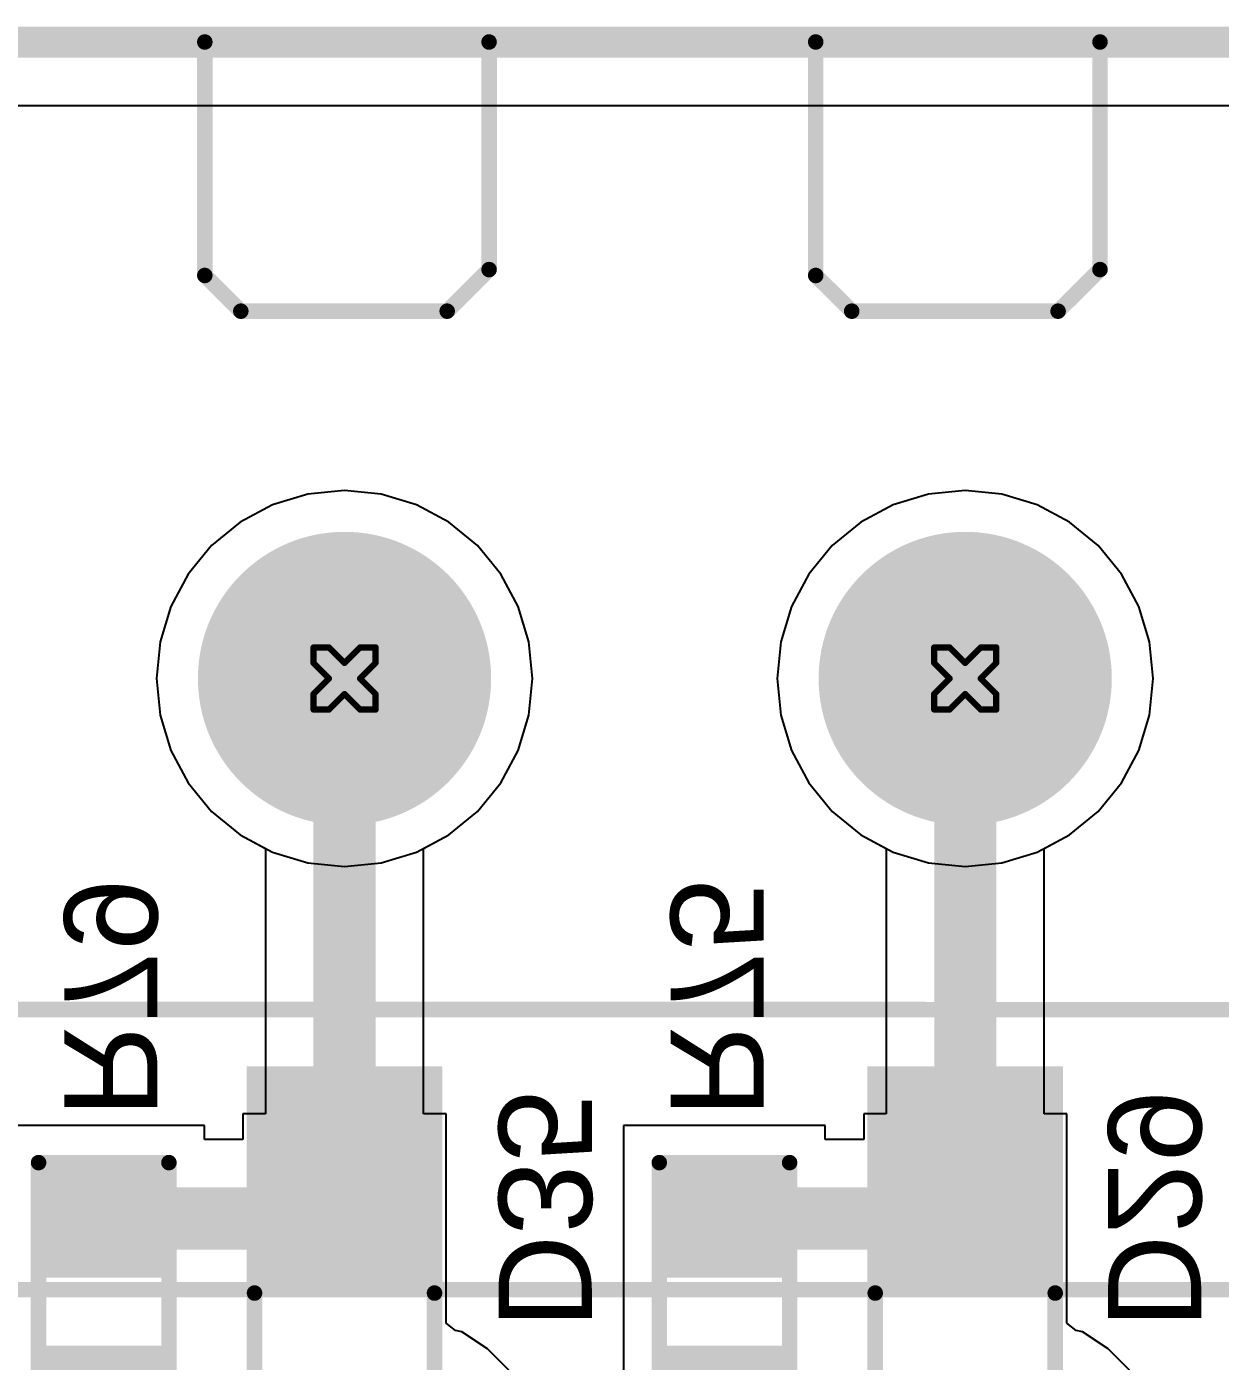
# Model space of a CAD drawing. Header units: inches. Extents: x 0 to 198, y 0 to 199.
# Drawn here: x 1.6129 to 1.9975, y 4.2995 to 4.7294 of the extents above; entities that cross this region are included whole.
import ezdxf

# ---------------------------------------------------------------- set-up
doc = ezdxf.new("R2010")
doc.units = ezdxf.units.IN
doc.header["$MEASUREMENT"] = 0
for name, color, linetype in [('Board Outline', 216, 'Continuous'), ('Bottom Layer', 5, 'Continuous'), ('Bottom Overlay', 54, 'Continuous'), ('Bottom Paste', 16, 'Continuous'), ('Bottom Solder', 6, 'Continuous'), ('Drill Drawing', 1, 'Continuous'), ('Layer 1', 16, 'Continuous'), ('Layer 2', 76, 'Continuous'), ('Multi-Layer', 9, 'Continuous'), ('Pad Holes', 156, 'Continuous'), ('Top Layer', 1, 'Continuous'), ('Top Overlay', 2, 'Continuous'), ('Top Solder', 216, 'Continuous')]:
    doc.layers.add(name, color=color, linetype=linetype)
doc.styles.add('Arial', font='', dxfattribs={"height": 0.2})
doc.styles.get('Arial').set_extended_font_data('Arial')

# ---------------------------------------------------------------- blocks, each defined once
blk = doc.blocks.new('DB128V_5_08_9P_GN_S_22')
at = {"layer": 'Bottom Layer'}
h = blk.add_hatch(color=5, dxfattribs=at)
edge = h.paths.add_edge_path()
edge.add_arc((0.4, 0), 0.04528, 0, 360)
h = blk.add_hatch(color=5, dxfattribs=at)
edge = h.paths.add_edge_path()
edge.add_arc((0.6, 0), 0.04528, 0, 360)
at = {"layer": 'Bottom Solder'}
h = blk.add_hatch(color=6, dxfattribs=at)
edge = h.paths.add_edge_path()
edge.add_arc((0.4, 0), 0.04724, 0, 360)
h = blk.add_hatch(color=6, dxfattribs=at)
edge = h.paths.add_edge_path()
edge.add_arc((0.6, 0), 0.04724, 0, 360)
at = {"layer": 'Layer 1'}
h = blk.add_hatch(color=16, dxfattribs=at)
edge = h.paths.add_edge_path()
edge.add_arc((0.4, 0), 0.04528, 0, 360)
h = blk.add_hatch(color=16, dxfattribs=at)
edge = h.paths.add_edge_path()
edge.add_arc((0.6, 0), 0.04528, 0, 360)
at = {"layer": 'Layer 2'}
h = blk.add_hatch(color=76, dxfattribs=at)
edge = h.paths.add_edge_path()
edge.add_arc((0.4, 0), 0.04528, 0, 360)
h = blk.add_hatch(color=76, dxfattribs=at)
edge = h.paths.add_edge_path()
edge.add_arc((0.6, 0), 0.04528, 0, 360)
at = {"layer": 'Multi-Layer'}
h = blk.add_hatch(color=9, dxfattribs=at)
edge = h.paths.add_edge_path()
edge.add_arc((0.4, 0), 0.04528, 0, 360)
h = blk.add_hatch(color=9, dxfattribs=at)
edge = h.paths.add_edge_path()
edge.add_arc((0.6, 0), 0.04528, 0, 360)
at = {"layer": 'Pad Holes'}
h = blk.add_hatch(color=7, dxfattribs=at)
edge = h.paths.add_edge_path()
edge.add_arc((0.4, 0), 0.02953, 0, 360)
h = blk.add_hatch(color=7, dxfattribs=at)
edge = h.paths.add_edge_path()
edge.add_arc((0.6, 0), 0.02953, 0, 360)
at = {"layer": 'Top Layer'}
h = blk.add_hatch(color=1, dxfattribs=at)
edge = h.paths.add_edge_path()
edge.add_arc((0.4, 0), 0.04528, 0, 360)
h = blk.add_hatch(color=1, dxfattribs=at)
edge = h.paths.add_edge_path()
edge.add_arc((0.6, 0), 0.04528, 0, 360)
at = {"layer": 'Top Solder'}
h = blk.add_hatch(color=216, dxfattribs=at)
edge = h.paths.add_edge_path()
edge.add_arc((0.4, 0), 0.04724, 0, 360)
h = blk.add_hatch(color=216, dxfattribs=at)
edge = h.paths.add_edge_path()
edge.add_arc((0.6, 0), 0.04724, 0, 360)
at = {"layer": 'Top Overlay'}
for points in [[(0.9, 0.19685, 0.005, 0.005, 0), (-0.9, 0.19685, 0.005, 0.005, 0)], [(0.9, 0.10654, 0.005, 0.005, 0), (-0.9, 0.10691, 0.005, 0.005, 0)], [(0.37007, -0.11831, 0.005, 0.005, 0), (0.35657, -0.13171, 0.005, 0.005, 0)], [(0.43657, -0.11831, 0.005, 0.005, 0), (0.37007, -0.11831, 0.005, 0.005, 0)], [(0.44817, -0.12981, 0.005, 0.005, 0), (0.43657, -0.11831, 0.005, 0.005, 0)], [(0.56692, -0.11831, 0.005, 0.005, 0), (0.55342, -0.13171, 0.005, 0.005, 0)], [(0.63342, -0.11831, 0.005, 0.005, 0), (0.56692, -0.11831, 0.005, 0.005, 0)], [(0.64502, -0.12981, 0.005, 0.005, 0), (0.63342, -0.11831, 0.005, 0.005, 0)], [(0.44817, -0.20502, 0.005, 0.005, 0), (0.44817, -0.12981, 0.005, 0.005, 0)], [(0.64502, -0.12981, 0.005, 0.005, 0), (0.64502, -0.20501, 0.005, 0.005, 0)], [(0.35657, -0.13171, 0.005, 0.005, 0), (0.35657, -0.20501, 0.005, 0.005, 0)], [(0.55342, -0.13171, 0.005, 0.005, 0), (0.55342, -0.20501, 0.005, 0.005, 0)], [(0.9, -0.20472, 0.005, 0.005, 0), (-0.9, -0.20472, 0.005, 0.005, 0)]]:
    blk.add_lwpolyline(points, format="xyseb", dxfattribs=at)
for points in [[(0.36882, -0.11831, 0.0025, 0.0025, 1), (0.37132, -0.11831, 0.0025, 0.0025, 1)], [(0.36882, -0.11831, 0.0025, 0.0025, 1), (0.37132, -0.11831, 0.0025, 0.0025, 1)], [(0.43532, -0.11831, 0.0025, 0.0025, 1), (0.43782, -0.11831, 0.0025, 0.0025, 1)], [(0.43532, -0.11831, 0.0025, 0.0025, 1), (0.43782, -0.11831, 0.0025, 0.0025, 1)], [(0.56567, -0.11831, 0.0025, 0.0025, 1), (0.56817, -0.11831, 0.0025, 0.0025, 1)], [(0.56567, -0.11831, 0.0025, 0.0025, 1), (0.56817, -0.11831, 0.0025, 0.0025, 1)], [(0.63217, -0.11831, 0.0025, 0.0025, 1), (0.63467, -0.11831, 0.0025, 0.0025, 1)], [(0.63217, -0.11831, 0.0025, 0.0025, 1), (0.63467, -0.11831, 0.0025, 0.0025, 1)], [(0.44692, -0.12981, 0.0025, 0.0025, 1), (0.44942, -0.12981, 0.0025, 0.0025, 1)], [(0.44692, -0.12981, 0.0025, 0.0025, 1), (0.44942, -0.12981, 0.0025, 0.0025, 1)], [(0.64377, -0.12981, 0.0025, 0.0025, 1), (0.64627, -0.12981, 0.0025, 0.0025, 1)], [(0.64377, -0.12981, 0.0025, 0.0025, 1), (0.64627, -0.12981, 0.0025, 0.0025, 1)], [(0.35532, -0.13171, 0.0025, 0.0025, 1), (0.35782, -0.13171, 0.0025, 0.0025, 1)], [(0.35532, -0.13171, 0.0025, 0.0025, 1), (0.35782, -0.13171, 0.0025, 0.0025, 1)], [(0.55217, -0.13171, 0.0025, 0.0025, 1), (0.55467, -0.13171, 0.0025, 0.0025, 1)], [(0.55217, -0.13171, 0.0025, 0.0025, 1), (0.55467, -0.13171, 0.0025, 0.0025, 1)], [(0.35532, -0.20501, 0.0025, 0.0025, 1), (0.35782, -0.20501, 0.0025, 0.0025, 1)], [(0.44692, -0.20502, 0.0025, 0.0025, 1), (0.44942, -0.20502, 0.0025, 0.0025, 1)], [(0.55217, -0.20501, 0.0025, 0.0025, 1), (0.55467, -0.20501, 0.0025, 0.0025, 1)], [(0.64377, -0.20501, 0.0025, 0.0025, 1), (0.64627, -0.20501, 0.0025, 0.0025, 1)]]:
    blk.add_lwpolyline(points, format="xyseb", close=True, dxfattribs=at)
blk = doc.blocks.new('R___0603_B_112')
at = {"layer": 'Bottom Layer'}
for points in [[(-0.045, -0.0175), (-0.045, 0.0175), (-0.015, 0.0175), (-0.015, -0.0175)], [(0.015, -0.0175), (0.015, 0.0175), (0.045, 0.0175), (0.045, -0.0175)]]:
    blk.add_hatch(color=5, dxfattribs=at).paths.add_polyline_path(points)
at = {"layer": 'Bottom Paste'}
for points in [[(-0.045, -0.0175), (-0.045, 0.0175), (-0.015, 0.0175), (-0.015, -0.0175)], [(0.015, -0.0175), (0.015, 0.0175), (0.045, 0.0175), (0.045, -0.0175)]]:
    blk.add_hatch(color=16, dxfattribs=at).paths.add_polyline_path(points)
at = {"layer": 'Bottom Solder'}
for points in [[(-0.049, -0.0215), (-0.049, 0.0215), (-0.011, 0.0215), (-0.011, -0.0215)], [(0.011, -0.0215), (0.011, 0.0215), (0.049, 0.0215), (0.049, -0.0215)]]:
    blk.add_hatch(color=6, dxfattribs=at).paths.add_polyline_path(points)
at = {"layer": 'Bottom Overlay'}
for points in [[(-0.048, -0.021, 0.005, 0.005, 0), (-0.048, 0.021, 0.005, 0.005, 0)], [(0.048, 0.021, 0.005, 0.005, 0), (-0.048, 0.021, 0.005, 0.005, 0)], [(0.048, -0.021, 0.005, 0.005, 0), (0.048, 0.021, 0.005, 0.005, 0)], [(0.048, -0.021, 0.005, 0.005, 0), (-0.048, -0.021, 0.005, 0.005, 0)]]:
    blk.add_lwpolyline(points, format="xyseb", dxfattribs=at)
for points in [[(-0.04925, 0.021, 0.0025, 0.0025, 1), (-0.04675, 0.021, 0.0025, 0.0025, 1)], [(-0.04925, 0.021, 0.0025, 0.0025, 1), (-0.04675, 0.021, 0.0025, 0.0025, 1)], [(0.04675, 0.021, 0.0025, 0.0025, 1), (0.04925, 0.021, 0.0025, 0.0025, 1)], [(0.04675, 0.021, 0.0025, 0.0025, 1), (0.04925, 0.021, 0.0025, 0.0025, 1)], [(-0.04925, -0.021, 0.0025, 0.0025, 1), (-0.04675, -0.021, 0.0025, 0.0025, 1)], [(-0.04925, -0.021, 0.0025, 0.0025, 1), (-0.04675, -0.021, 0.0025, 0.0025, 1)], [(0.04675, -0.021, 0.0025, 0.0025, 1), (0.04925, -0.021, 0.0025, 0.0025, 1)], [(0.04675, -0.021, 0.0025, 0.0025, 1), (0.04925, -0.021, 0.0025, 0.0025, 1)]]:
    blk.add_lwpolyline(points, format="xyseb", close=True, dxfattribs=at)
blk = doc.blocks.new('R___0603_B_116')
at = {"layer": 'Bottom Layer'}
for points in [[(-0.045, -0.0175), (-0.045, 0.0175), (-0.015, 0.0175), (-0.015, -0.0175)], [(0.015, -0.0175), (0.015, 0.0175), (0.045, 0.0175), (0.045, -0.0175)]]:
    blk.add_hatch(color=5, dxfattribs=at).paths.add_polyline_path(points)
at = {"layer": 'Bottom Paste'}
for points in [[(-0.045, -0.0175), (-0.045, 0.0175), (-0.015, 0.0175), (-0.015, -0.0175)], [(0.015, -0.0175), (0.015, 0.0175), (0.045, 0.0175), (0.045, -0.0175)]]:
    blk.add_hatch(color=16, dxfattribs=at).paths.add_polyline_path(points)
at = {"layer": 'Bottom Solder'}
for points in [[(-0.049, -0.0215), (-0.049, 0.0215), (-0.011, 0.0215), (-0.011, -0.0215)], [(0.011, -0.0215), (0.011, 0.0215), (0.049, 0.0215), (0.049, -0.0215)]]:
    blk.add_hatch(color=6, dxfattribs=at).paths.add_polyline_path(points)
at = {"layer": 'Bottom Overlay'}
for points in [[(-0.048, -0.021, 0.005, 0.005, 0), (-0.048, 0.021, 0.005, 0.005, 0)], [(0.048, 0.021, 0.005, 0.005, 0), (-0.048, 0.021, 0.005, 0.005, 0)], [(0.048, -0.021, 0.005, 0.005, 0), (0.048, 0.021, 0.005, 0.005, 0)], [(0.048, -0.021, 0.005, 0.005, 0), (-0.048, -0.021, 0.005, 0.005, 0)]]:
    blk.add_lwpolyline(points, format="xyseb", dxfattribs=at)
for points in [[(-0.04925, 0.021, 0.0025, 0.0025, 1), (-0.04675, 0.021, 0.0025, 0.0025, 1)], [(-0.04925, 0.021, 0.0025, 0.0025, 1), (-0.04675, 0.021, 0.0025, 0.0025, 1)], [(0.04675, 0.021, 0.0025, 0.0025, 1), (0.04925, 0.021, 0.0025, 0.0025, 1)], [(0.04675, 0.021, 0.0025, 0.0025, 1), (0.04925, 0.021, 0.0025, 0.0025, 1)], [(-0.04925, -0.021, 0.0025, 0.0025, 1), (-0.04675, -0.021, 0.0025, 0.0025, 1)], [(-0.04925, -0.021, 0.0025, 0.0025, 1), (-0.04675, -0.021, 0.0025, 0.0025, 1)], [(0.04675, -0.021, 0.0025, 0.0025, 1), (0.04925, -0.021, 0.0025, 0.0025, 1)], [(0.04675, -0.021, 0.0025, 0.0025, 1), (0.04925, -0.021, 0.0025, 0.0025, 1)]]:
    blk.add_lwpolyline(points, format="xyseb", close=True, dxfattribs=at)
blk = doc.blocks.new('SOD_123_B_264')
at = {"layer": 'Bottom Layer'}
for points in [[(-0.08071, -0.01772), (-0.08071, 0.01772), (-0.04331, 0.01772), (-0.04331, -0.01772)], [(0.04331, -0.01772), (0.04331, 0.01772), (0.08071, 0.01772), (0.08071, -0.01772)]]:
    blk.add_hatch(color=5, dxfattribs=at).paths.add_polyline_path(points)
at = {"layer": 'Bottom Overlay'}
for points in [[(0.03799, 0.01999), (0.11099, 0.01999), (0.11099, 0.03149), (0.03799, 0.03149)], [(0.08346, -0.031), (0.111, -0.031), (0.111, 0.031), (0.08346, 0.031)], [(0.038, -0.0315), (0.111, -0.0315), (0.111, -0.02), (0.038, -0.02)]]:
    blk.add_hatch(color=54, dxfattribs=at).paths.add_polyline_path(points)
at = {"layer": 'Bottom Paste'}
for points in [[(-0.08071, -0.01772), (-0.08071, 0.01772), (-0.04331, 0.01772), (-0.04331, -0.01772)], [(0.04331, -0.01772), (0.04331, 0.01772), (0.08071, 0.01772), (0.08071, -0.01772)]]:
    blk.add_hatch(color=16, dxfattribs=at).paths.add_polyline_path(points)
at = {"layer": 'Bottom Solder'}
for points in [[(-0.08471, -0.02172), (-0.08471, 0.02172), (-0.03931, 0.02172), (-0.03931, -0.02172)], [(0.03931, -0.02172), (0.03931, 0.02172), (0.08471, 0.02172), (0.08471, -0.02172)]]:
    blk.add_hatch(color=6, dxfattribs=at).paths.add_polyline_path(points)
at = {"layer": 'Bottom Overlay'}
for points in [[(-0.054, 0.029, 0.005, 0.005, 0), (-0.054, 0.023, 0.005, 0.005, 0)], [(-0.054, 0.029, 0.005, 0.005, 0), (0.038, 0.029, 0.005, 0.005, 0)], [(-0.054, -0.023, 0.005, 0.005, 0), (-0.054, -0.029, 0.005, 0.005, 0)], [(-0.054, -0.029, 0.005, 0.005, 0), (0.038, -0.029, 0.005, 0.005, 0)]]:
    blk.add_lwpolyline(points, format="xyseb", dxfattribs=at)
for points in [[(-0.05525, 0.029, 0.0025, 0.0025, 1), (-0.05275, 0.029, 0.0025, 0.0025, 1)], [(-0.05525, 0.029, 0.0025, 0.0025, 1), (-0.05275, 0.029, 0.0025, 0.0025, 1)], [(0.03675, 0.029, 0.0025, 0.0025, 1), (0.03925, 0.029, 0.0025, 0.0025, 1)], [(-0.05525, 0.023, 0.0025, 0.0025, 1), (-0.05275, 0.023, 0.0025, 0.0025, 1)], [(-0.05525, -0.023, 0.0025, 0.0025, 1), (-0.05275, -0.023, 0.0025, 0.0025, 1)], [(-0.05525, -0.029, 0.0025, 0.0025, 1), (-0.05275, -0.029, 0.0025, 0.0025, 1)], [(-0.05525, -0.029, 0.0025, 0.0025, 1), (-0.05275, -0.029, 0.0025, 0.0025, 1)], [(0.03675, -0.029, 0.0025, 0.0025, 1), (0.03925, -0.029, 0.0025, 0.0025, 1)]]:
    blk.add_lwpolyline(points, format="xyseb", close=True, dxfattribs=at)
blk = doc.blocks.new('SOD_123_B_270')
at = {"layer": 'Bottom Layer'}
for points in [[(-0.08071, -0.01772), (-0.08071, 0.01772), (-0.04331, 0.01772), (-0.04331, -0.01772)], [(0.04331, -0.01772), (0.04331, 0.01772), (0.08071, 0.01772), (0.08071, -0.01772)]]:
    blk.add_hatch(color=5, dxfattribs=at).paths.add_polyline_path(points)
at = {"layer": 'Bottom Overlay'}
for points in [[(0.038, 0.01999), (0.111, 0.01999), (0.111, 0.03149), (0.038, 0.03149)], [(0.08347, -0.03101), (0.11101, -0.03101), (0.11101, 0.03099), (0.08347, 0.03099)], [(0.038, -0.03151), (0.111, -0.03151), (0.111, -0.02001), (0.038, -0.02001)]]:
    blk.add_hatch(color=54, dxfattribs=at).paths.add_polyline_path(points)
at = {"layer": 'Bottom Paste'}
for points in [[(-0.08071, -0.01772), (-0.08071, 0.01772), (-0.04331, 0.01772), (-0.04331, -0.01772)], [(0.04331, -0.01772), (0.04331, 0.01772), (0.08071, 0.01772), (0.08071, -0.01772)]]:
    blk.add_hatch(color=16, dxfattribs=at).paths.add_polyline_path(points)
at = {"layer": 'Bottom Solder'}
for points in [[(-0.08471, -0.02172), (-0.08471, 0.02172), (-0.03931, 0.02172), (-0.03931, -0.02172)], [(0.03931, -0.02172), (0.03931, 0.02172), (0.08471, 0.02172), (0.08471, -0.02172)]]:
    blk.add_hatch(color=6, dxfattribs=at).paths.add_polyline_path(points)
at = {"layer": 'Bottom Overlay'}
for points in [[(-0.054, 0.029, 0.005, 0.005, 0), (-0.054, 0.023, 0.005, 0.005, 0)], [(-0.054, 0.029, 0.005, 0.005, 0), (0.038, 0.029, 0.005, 0.005, 0)], [(-0.054, -0.023, 0.005, 0.005, 0), (-0.054, -0.029, 0.005, 0.005, 0)], [(-0.054, -0.029, 0.005, 0.005, 0), (0.038, -0.029, 0.005, 0.005, 0)]]:
    blk.add_lwpolyline(points, format="xyseb", dxfattribs=at)
for points in [[(-0.05525, 0.029, 0.0025, 0.0025, 1), (-0.05275, 0.029, 0.0025, 0.0025, 1)], [(-0.05525, 0.029, 0.0025, 0.0025, 1), (-0.05275, 0.029, 0.0025, 0.0025, 1)], [(0.03675, 0.029, 0.0025, 0.0025, 1), (0.03925, 0.029, 0.0025, 0.0025, 1)], [(-0.05525, 0.023, 0.0025, 0.0025, 1), (-0.05275, 0.023, 0.0025, 0.0025, 1)], [(-0.05525, -0.023, 0.0025, 0.0025, 1), (-0.05275, -0.023, 0.0025, 0.0025, 1)], [(-0.05525, -0.029, 0.0025, 0.0025, 1), (-0.05275, -0.029, 0.0025, 0.0025, 1)], [(-0.05525, -0.029, 0.0025, 0.0025, 1), (-0.05275, -0.029, 0.0025, 0.0025, 1)], [(0.03675, -0.029, 0.0025, 0.0025, 1), (0.03925, -0.029, 0.0025, 0.0025, 1)]]:
    blk.add_lwpolyline(points, format="xyseb", close=True, dxfattribs=at)

msp = doc.modelspace()

# ---------------------------------------------------------------- linework, layer by layer
at = {"layer": 'Board Outline'}
msp.add_lwpolyline([(0, 4.72441, 0.01, 0.01, 0), (6.29921, 4.72441, 0.01, 0.01, 0)], format="xyseb", dxfattribs=at)
at = {"layer": 'Bottom Layer'}
for p, q in [((0.33592, 4.70402), (5.96031, 4.70402)), ((1.70349, 4.57888), (1.69213, 4.57543)), ((1.71531, 4.58004), (1.70349, 4.57888)), ((1.72713, 4.57888), (1.71531, 4.58004)), ((1.73849, 4.57543), (1.72713, 4.57888)), ((1.90349, 4.57888), (1.89213, 4.57543)), ((1.91531, 4.58004), (1.90349, 4.57888)), ((1.92713, 4.57888), (1.91531, 4.58004)), ((1.93849, 4.57543), (1.92713, 4.57888)), ((1.69213, 4.57543), (1.68166, 4.56983)), ((1.74896, 4.56983), (1.73849, 4.57543)), ((1.89213, 4.57543), (1.88166, 4.56983)), ((1.94896, 4.56983), (1.93849, 4.57543)), ((1.68166, 4.56983), (1.67248, 4.5623)), ((1.75814, 4.5623), (1.74896, 4.56983)), ((1.88166, 4.56983), (1.87248, 4.5623)), ((1.95814, 4.5623), (1.94896, 4.56983)), ((1.67248, 4.5623), (1.66495, 4.55312)), ((1.76567, 4.55312), (1.75814, 4.5623)), ((1.87248, 4.5623), (1.86495, 4.55312)), ((1.96567, 4.55312), (1.95814, 4.5623)), ((1.66495, 4.55312), (1.65935, 4.54265)), ((1.77127, 4.54265), (1.76567, 4.55312)), ((1.86495, 4.55312), (1.85935, 4.54265)), ((1.97127, 4.54265), (1.96567, 4.55312)), ((1.65935, 4.54265), (1.65591, 4.53129)), ((1.77471, 4.53129), (1.77127, 4.54265)), ((1.85935, 4.54265), (1.85591, 4.53129)), ((1.97471, 4.53129), (1.97127, 4.54265)), ((1.65591, 4.53129), (1.65474, 4.51947)), ((1.77588, 4.51947), (1.77471, 4.53129)), ((1.85591, 4.53129), (1.85474, 4.51947)), ((1.97588, 4.51947), (1.97471, 4.53129)), ((1.65474, 4.51947), (1.65591, 4.50766)), ((1.77471, 4.50766), (1.77588, 4.51947)), ((1.85474, 4.51947), (1.85591, 4.50766)), ((1.97471, 4.50766), (1.97588, 4.51947)), ((1.65591, 4.50766), (1.65935, 4.4963)), ((1.77127, 4.4963), (1.77471, 4.50766)), ((1.85591, 4.50766), (1.85935, 4.4963)), ((1.97127, 4.4963), (1.97471, 4.50766)), ((1.65935, 4.4963), (1.66495, 4.48582)), ((1.76567, 4.48582), (1.77127, 4.4963)), ((1.85935, 4.4963), (1.86495, 4.48582)), ((1.96567, 4.48582), (1.97127, 4.4963)), ((1.66495, 4.48582), (1.67248, 4.47665)), ((1.75814, 4.47665), (1.76567, 4.48582)), ((1.86495, 4.48582), (1.87248, 4.47665)), ((1.95814, 4.47665), (1.96567, 4.48582)), ((1.67248, 4.47665), (1.68166, 4.46911)), ((1.74896, 4.46911), (1.75814, 4.47665)), ((1.87248, 4.47665), (1.88166, 4.46911)), ((1.94896, 4.46911), (1.95814, 4.47665)), ((1.68166, 4.46911), (1.68982, 4.46475)), ((1.7408, 4.46475), (1.74896, 4.46911)), ((1.88166, 4.46911), (1.88982, 4.46475)), ((1.9408, 4.46475), (1.94896, 4.46911)), ((1.68982, 4.46475), (1.68982, 4.37924)), ((1.7408, 4.37924), (1.7408, 4.46475)), ((1.88982, 4.46475), (1.88982, 4.37924)), ((1.9408, 4.37924), (1.9408, 4.46475)), ((1.68982, 4.37924), (1.68259, 4.37924)), ((1.68259, 4.37924), (1.68259, 4.37103)), ((1.74803, 4.37924), (1.7408, 4.37924)), ((1.74803, 4.31184), (1.74803, 4.37924)), ((1.88982, 4.37924), (1.88259, 4.37924)), ((1.88259, 4.37924), (1.88259, 4.37103)), ((1.94803, 4.37924), (1.9408, 4.37924)), ((1.94803, 4.31184), (1.94803, 4.37924)), ((1.67023, 4.37554), (1.60523, 4.37554)), ((1.67023, 4.37103), (1.67023, 4.37554)), ((1.87023, 4.37554), (1.80523, 4.37554)), ((1.80523, 4.37554), (1.80523, 4.31554)), ((1.87023, 4.37103), (1.87023, 4.37554)), ((1.68259, 4.37103), (1.67023, 4.37103)), ((1.88259, 4.37103), (1.87023, 4.37103)), ((1.75105, 4.30949), (1.74803, 4.31184)), ((1.80523, 4.31554), (1.80523, 4.25554)), ((1.95105, 4.30949), (1.94803, 4.31184)), ((1.75309, 4.30909), (1.75105, 4.30949)), ((1.76135, 4.30356), (1.75309, 4.30909)), ((1.95308, 4.30909), (1.95105, 4.30949)), ((1.96135, 4.30356), (1.95308, 4.30909)), ((1.78333, 4.28158), (1.76135, 4.30356)), ((1.98333, 4.28158), (1.96135, 4.30356))]:
    msp.add_line(p, q, dxfattribs=at)
for points in [[(1.71531, 4.34554, 0.02, 0.02, 0), (1.71531, 4.51947, 0.02, 0.02, 0)], [(1.91531, 4.34554, 0.02, 0.02, 0), (1.91531, 4.50181, 0.02, 0.02, 0)], [(1.63773, 4.34554, 0.02, 0.02, 0), (1.71531, 4.34554, 0.02, 0.02, 0)], [(1.83773, 4.34554, 0.02, 0.02, 0), (1.91531, 4.34554, 0.02, 0.02, 0)]]:
    msp.add_lwpolyline(points, format="xyseb", dxfattribs=at)
for points in [[(1.71031, 4.51947, 0.01, 0.01, 1), (1.72031, 4.51947, 0.01, 0.01, 1)], [(1.91031, 4.50181, 0.01, 0.01, 1), (1.92031, 4.50181, 0.01, 0.01, 1)], [(1.63273, 4.34554, 0.01, 0.01, 1), (1.64273, 4.34554, 0.01, 0.01, 1)], [(1.71031, 4.34554, 0.01, 0.01, 1), (1.72031, 4.34554, 0.01, 0.01, 1)], [(1.71031, 4.34554, 0.01, 0.01, 1), (1.72031, 4.34554, 0.01, 0.01, 1)], [(1.83273, 4.34554, 0.01, 0.01, 1), (1.84273, 4.34554, 0.01, 0.01, 1)], [(1.91031, 4.34554, 0.01, 0.01, 1), (1.92031, 4.34554, 0.01, 0.01, 1)], [(1.91031, 4.34554, 0.01, 0.01, 1), (1.92031, 4.34554, 0.01, 0.01, 1)]]:
    msp.add_lwpolyline(points, format="xyseb", close=True, dxfattribs=at)
at = {"layer": 'Drill Drawing'}
for points in [[(1.70531, 4.52447, 0.002, 0.002, 0), (1.70531, 4.52947, 0.002, 0.002, 0)], [(1.70531, 4.52947, 0.002, 0.002, 0), (1.71031, 4.52947, 0.002, 0.002, 0)], [(1.71031, 4.52947, 0.002, 0.002, 0), (1.71531, 4.52447, 0.002, 0.002, 0)], [(1.71531, 4.52447, 0.002, 0.002, 0), (1.72031, 4.52947, 0.002, 0.002, 0)], [(1.72031, 4.52947, 0.002, 0.002, 0), (1.72531, 4.52947, 0.002, 0.002, 0)], [(1.72531, 4.52447, 0.002, 0.002, 0), (1.72531, 4.52947, 0.002, 0.002, 0)], [(1.90531, 4.52447, 0.002, 0.002, 0), (1.90531, 4.52947, 0.002, 0.002, 0)], [(1.90531, 4.52947, 0.002, 0.002, 0), (1.91031, 4.52947, 0.002, 0.002, 0)], [(1.91031, 4.52947, 0.002, 0.002, 0), (1.91531, 4.52447, 0.002, 0.002, 0)], [(1.91531, 4.52447, 0.002, 0.002, 0), (1.92031, 4.52947, 0.002, 0.002, 0)], [(1.92031, 4.52947, 0.002, 0.002, 0), (1.92531, 4.52947, 0.002, 0.002, 0)], [(1.92531, 4.52447, 0.002, 0.002, 0), (1.92531, 4.52947, 0.002, 0.002, 0)], [(1.70531, 4.52447, 0.002, 0.002, 0), (1.71031, 4.51947, 0.002, 0.002, 0)], [(1.72031, 4.51947, 0.002, 0.002, 0), (1.72531, 4.52447, 0.002, 0.002, 0)], [(1.90531, 4.52447, 0.002, 0.002, 0), (1.91031, 4.51947, 0.002, 0.002, 0)], [(1.92031, 4.51947, 0.002, 0.002, 0), (1.92531, 4.52447, 0.002, 0.002, 0)], [(1.70531, 4.51447, 0.002, 0.002, 0), (1.71031, 4.51947, 0.002, 0.002, 0)], [(1.72031, 4.51947, 0.002, 0.002, 0), (1.72531, 4.51447, 0.002, 0.002, 0)], [(1.90531, 4.51447, 0.002, 0.002, 0), (1.91031, 4.51947, 0.002, 0.002, 0)], [(1.92031, 4.51947, 0.002, 0.002, 0), (1.92531, 4.51447, 0.002, 0.002, 0)], [(1.70531, 4.50947, 0.002, 0.002, 0), (1.70531, 4.51447, 0.002, 0.002, 0)], [(1.71031, 4.50947, 0.002, 0.002, 0), (1.71531, 4.51447, 0.002, 0.002, 0)], [(1.71531, 4.51447, 0.002, 0.002, 0), (1.72031, 4.50947, 0.002, 0.002, 0)], [(1.72531, 4.50947, 0.002, 0.002, 0), (1.72531, 4.51447, 0.002, 0.002, 0)], [(1.90531, 4.50947, 0.002, 0.002, 0), (1.90531, 4.51447, 0.002, 0.002, 0)], [(1.91031, 4.50947, 0.002, 0.002, 0), (1.91531, 4.51447, 0.002, 0.002, 0)], [(1.91531, 4.51447, 0.002, 0.002, 0), (1.92031, 4.50947, 0.002, 0.002, 0)], [(1.92531, 4.50947, 0.002, 0.002, 0), (1.92531, 4.51447, 0.002, 0.002, 0)], [(1.70531, 4.50947, 0.002, 0.002, 0), (1.71031, 4.50947, 0.002, 0.002, 0)], [(1.72031, 4.50947, 0.002, 0.002, 0), (1.72531, 4.50947, 0.002, 0.002, 0)], [(1.90531, 4.50947, 0.002, 0.002, 0), (1.91031, 4.50947, 0.002, 0.002, 0)], [(1.92031, 4.50947, 0.002, 0.002, 0), (1.92531, 4.50947, 0.002, 0.002, 0)]]:
    msp.add_lwpolyline(points, format="xyseb", dxfattribs=at)
for points in [[(1.70481, 4.52947, 0.001, 0.001, 1), (1.70581, 4.52947, 0.001, 0.001, 1)], [(1.70481, 4.52947, 0.001, 0.001, 1), (1.70581, 4.52947, 0.001, 0.001, 1)], [(1.70981, 4.52947, 0.001, 0.001, 1), (1.71081, 4.52947, 0.001, 0.001, 1)], [(1.70981, 4.52947, 0.001, 0.001, 1), (1.71081, 4.52947, 0.001, 0.001, 1)], [(1.71981, 4.52947, 0.001, 0.001, 1), (1.72081, 4.52947, 0.001, 0.001, 1)], [(1.71981, 4.52947, 0.001, 0.001, 1), (1.72081, 4.52947, 0.001, 0.001, 1)], [(1.72481, 4.52947, 0.001, 0.001, 1), (1.72581, 4.52947, 0.001, 0.001, 1)], [(1.72481, 4.52947, 0.001, 0.001, 1), (1.72581, 4.52947, 0.001, 0.001, 1)], [(1.90481, 4.52947, 0.001, 0.001, 1), (1.90581, 4.52947, 0.001, 0.001, 1)], [(1.90481, 4.52947, 0.001, 0.001, 1), (1.90581, 4.52947, 0.001, 0.001, 1)], [(1.90981, 4.52947, 0.001, 0.001, 1), (1.91081, 4.52947, 0.001, 0.001, 1)], [(1.90981, 4.52947, 0.001, 0.001, 1), (1.91081, 4.52947, 0.001, 0.001, 1)], [(1.91981, 4.52947, 0.001, 0.001, 1), (1.92081, 4.52947, 0.001, 0.001, 1)], [(1.91981, 4.52947, 0.001, 0.001, 1), (1.92081, 4.52947, 0.001, 0.001, 1)], [(1.92481, 4.52947, 0.001, 0.001, 1), (1.92581, 4.52947, 0.001, 0.001, 1)], [(1.92481, 4.52947, 0.001, 0.001, 1), (1.92581, 4.52947, 0.001, 0.001, 1)], [(1.70481, 4.52447, 0.001, 0.001, 1), (1.70581, 4.52447, 0.001, 0.001, 1)], [(1.70481, 4.52447, 0.001, 0.001, 1), (1.70581, 4.52447, 0.001, 0.001, 1)], [(1.71481, 4.52447, 0.001, 0.001, 1), (1.71581, 4.52447, 0.001, 0.001, 1)], [(1.71481, 4.52447, 0.001, 0.001, 1), (1.71581, 4.52447, 0.001, 0.001, 1)], [(1.72481, 4.52447, 0.001, 0.001, 1), (1.72581, 4.52447, 0.001, 0.001, 1)], [(1.72481, 4.52447, 0.001, 0.001, 1), (1.72581, 4.52447, 0.001, 0.001, 1)], [(1.90481, 4.52447, 0.001, 0.001, 1), (1.90581, 4.52447, 0.001, 0.001, 1)], [(1.90481, 4.52447, 0.001, 0.001, 1), (1.90581, 4.52447, 0.001, 0.001, 1)], [(1.91481, 4.52447, 0.001, 0.001, 1), (1.91581, 4.52447, 0.001, 0.001, 1)], [(1.91481, 4.52447, 0.001, 0.001, 1), (1.91581, 4.52447, 0.001, 0.001, 1)], [(1.92481, 4.52447, 0.001, 0.001, 1), (1.92581, 4.52447, 0.001, 0.001, 1)], [(1.92481, 4.52447, 0.001, 0.001, 1), (1.92581, 4.52447, 0.001, 0.001, 1)], [(1.70981, 4.51947, 0.001, 0.001, 1), (1.71081, 4.51947, 0.001, 0.001, 1)], [(1.70981, 4.51947, 0.001, 0.001, 1), (1.71081, 4.51947, 0.001, 0.001, 1)], [(1.71981, 4.51947, 0.001, 0.001, 1), (1.72081, 4.51947, 0.001, 0.001, 1)], [(1.71981, 4.51947, 0.001, 0.001, 1), (1.72081, 4.51947, 0.001, 0.001, 1)], [(1.90981, 4.51947, 0.001, 0.001, 1), (1.91081, 4.51947, 0.001, 0.001, 1)], [(1.90981, 4.51947, 0.001, 0.001, 1), (1.91081, 4.51947, 0.001, 0.001, 1)], [(1.91981, 4.51947, 0.001, 0.001, 1), (1.92081, 4.51947, 0.001, 0.001, 1)], [(1.91981, 4.51947, 0.001, 0.001, 1), (1.92081, 4.51947, 0.001, 0.001, 1)], [(1.70481, 4.51447, 0.001, 0.001, 1), (1.70581, 4.51447, 0.001, 0.001, 1)], [(1.70481, 4.51447, 0.001, 0.001, 1), (1.70581, 4.51447, 0.001, 0.001, 1)], [(1.71481, 4.51447, 0.001, 0.001, 1), (1.71581, 4.51447, 0.001, 0.001, 1)], [(1.71481, 4.51447, 0.001, 0.001, 1), (1.71581, 4.51447, 0.001, 0.001, 1)], [(1.72481, 4.51447, 0.001, 0.001, 1), (1.72581, 4.51447, 0.001, 0.001, 1)], [(1.72481, 4.51447, 0.001, 0.001, 1), (1.72581, 4.51447, 0.001, 0.001, 1)], [(1.90481, 4.51447, 0.001, 0.001, 1), (1.90581, 4.51447, 0.001, 0.001, 1)], [(1.90481, 4.51447, 0.001, 0.001, 1), (1.90581, 4.51447, 0.001, 0.001, 1)], [(1.91481, 4.51447, 0.001, 0.001, 1), (1.91581, 4.51447, 0.001, 0.001, 1)], [(1.91481, 4.51447, 0.001, 0.001, 1), (1.91581, 4.51447, 0.001, 0.001, 1)], [(1.92481, 4.51447, 0.001, 0.001, 1), (1.92581, 4.51447, 0.001, 0.001, 1)], [(1.92481, 4.51447, 0.001, 0.001, 1), (1.92581, 4.51447, 0.001, 0.001, 1)], [(1.70481, 4.50947, 0.001, 0.001, 1), (1.70581, 4.50947, 0.001, 0.001, 1)], [(1.70481, 4.50947, 0.001, 0.001, 1), (1.70581, 4.50947, 0.001, 0.001, 1)], [(1.70981, 4.50947, 0.001, 0.001, 1), (1.71081, 4.50947, 0.001, 0.001, 1)], [(1.70981, 4.50947, 0.001, 0.001, 1), (1.71081, 4.50947, 0.001, 0.001, 1)], [(1.71981, 4.50947, 0.001, 0.001, 1), (1.72081, 4.50947, 0.001, 0.001, 1)], [(1.71981, 4.50947, 0.001, 0.001, 1), (1.72081, 4.50947, 0.001, 0.001, 1)], [(1.72481, 4.50947, 0.001, 0.001, 1), (1.72581, 4.50947, 0.001, 0.001, 1)], [(1.72481, 4.50947, 0.001, 0.001, 1), (1.72581, 4.50947, 0.001, 0.001, 1)], [(1.90481, 4.50947, 0.001, 0.001, 1), (1.90581, 4.50947, 0.001, 0.001, 1)], [(1.90481, 4.50947, 0.001, 0.001, 1), (1.90581, 4.50947, 0.001, 0.001, 1)], [(1.90981, 4.50947, 0.001, 0.001, 1), (1.91081, 4.50947, 0.001, 0.001, 1)], [(1.90981, 4.50947, 0.001, 0.001, 1), (1.91081, 4.50947, 0.001, 0.001, 1)], [(1.91981, 4.50947, 0.001, 0.001, 1), (1.92081, 4.50947, 0.001, 0.001, 1)], [(1.91981, 4.50947, 0.001, 0.001, 1), (1.92081, 4.50947, 0.001, 0.001, 1)], [(1.92481, 4.50947, 0.001, 0.001, 1), (1.92581, 4.50947, 0.001, 0.001, 1)], [(1.92481, 4.50947, 0.001, 0.001, 1), (1.92581, 4.50947, 0.001, 0.001, 1)]]:
    msp.add_lwpolyline(points, format="xyseb", close=True, dxfattribs=at)
at = {"layer": 'Layer 1'}
for p, q in [((0.33592, 4.70402), (5.96031, 4.70402)), ((1.70349, 4.57888), (1.69213, 4.57543)), ((1.71531, 4.58004), (1.70349, 4.57888)), ((1.72713, 4.57888), (1.71531, 4.58004)), ((1.73849, 4.57543), (1.72713, 4.57888)), ((1.90349, 4.57888), (1.89213, 4.57543)), ((1.91531, 4.58004), (1.90349, 4.57888)), ((1.92713, 4.57888), (1.91531, 4.58004)), ((1.93849, 4.57543), (1.92713, 4.57888)), ((1.69213, 4.57543), (1.68166, 4.56983)), ((1.74896, 4.56983), (1.73849, 4.57543)), ((1.89213, 4.57543), (1.88166, 4.56983)), ((1.94896, 4.56983), (1.93849, 4.57543)), ((1.68166, 4.56983), (1.67248, 4.5623)), ((1.75814, 4.5623), (1.74896, 4.56983)), ((1.88166, 4.56983), (1.87248, 4.5623)), ((1.95814, 4.5623), (1.94896, 4.56983)), ((1.67248, 4.5623), (1.66495, 4.55312)), ((1.76567, 4.55312), (1.75814, 4.5623)), ((1.87248, 4.5623), (1.86495, 4.55312)), ((1.96567, 4.55312), (1.95814, 4.5623)), ((1.66495, 4.55312), (1.65935, 4.54265)), ((1.77127, 4.54265), (1.76567, 4.55312)), ((1.86495, 4.55312), (1.85935, 4.54265)), ((1.97127, 4.54265), (1.96567, 4.55312)), ((1.65935, 4.54265), (1.65591, 4.53129)), ((1.77471, 4.53129), (1.77127, 4.54265)), ((1.85935, 4.54265), (1.85591, 4.53129)), ((1.97471, 4.53129), (1.97127, 4.54265)), ((1.65591, 4.53129), (1.65474, 4.51947)), ((1.77588, 4.51947), (1.77471, 4.53129)), ((1.85591, 4.53129), (1.85474, 4.51947)), ((1.97588, 4.51947), (1.97471, 4.53129)), ((1.65474, 4.51947), (1.65591, 4.50766)), ((1.77471, 4.50766), (1.77588, 4.51947)), ((1.85474, 4.51947), (1.85591, 4.50766)), ((1.97471, 4.50766), (1.97588, 4.51947)), ((1.65591, 4.50766), (1.65935, 4.4963)), ((1.77127, 4.4963), (1.77471, 4.50766)), ((1.85591, 4.50766), (1.85935, 4.4963)), ((1.97127, 4.4963), (1.97471, 4.50766)), ((1.65935, 4.4963), (1.66495, 4.48582)), ((1.76567, 4.48582), (1.77127, 4.4963)), ((1.85935, 4.4963), (1.86495, 4.48582)), ((1.96567, 4.48582), (1.97127, 4.4963)), ((1.66495, 4.48582), (1.67248, 4.47665)), ((1.75814, 4.47665), (1.76567, 4.48582)), ((1.86495, 4.48582), (1.87248, 4.47665)), ((1.95814, 4.47665), (1.96567, 4.48582)), ((1.67248, 4.47665), (1.68166, 4.46911)), ((1.74896, 4.46911), (1.75814, 4.47665)), ((1.87248, 4.47665), (1.88166, 4.46911)), ((1.94896, 4.46911), (1.95814, 4.47665)), ((1.68166, 4.46911), (1.69213, 4.46352)), ((1.73849, 4.46352), (1.74896, 4.46911)), ((1.88166, 4.46911), (1.89213, 4.46352)), ((1.93849, 4.46352), (1.94896, 4.46911)), ((1.69213, 4.46352), (1.70349, 4.46007)), ((1.72713, 4.46007), (1.73849, 4.46352)), ((1.89213, 4.46352), (1.90349, 4.46007)), ((1.92713, 4.46007), (1.93849, 4.46352)), ((1.70349, 4.46007), (1.71531, 4.45891)), ((1.71531, 4.45891), (1.72713, 4.46007)), ((1.90349, 4.46007), (1.91531, 4.45891)), ((1.91531, 4.45891), (1.92713, 4.46007))]:
    msp.add_line(p, q, dxfattribs=at)
at = {"layer": 'Layer 2'}
for p, q in [((0.33592, 4.70402), (5.96031, 4.70402)), ((1.70349, 4.57888), (1.69213, 4.57543)), ((1.71531, 4.58004), (1.70349, 4.57888)), ((1.72713, 4.57888), (1.71531, 4.58004)), ((1.73849, 4.57543), (1.72713, 4.57888)), ((1.90349, 4.57888), (1.89213, 4.57543)), ((1.91531, 4.58004), (1.90349, 4.57888)), ((1.92713, 4.57888), (1.91531, 4.58004)), ((1.93849, 4.57543), (1.92713, 4.57888)), ((1.69213, 4.57543), (1.68166, 4.56983)), ((1.74896, 4.56983), (1.73849, 4.57543)), ((1.89213, 4.57543), (1.88166, 4.56983)), ((1.94896, 4.56983), (1.93849, 4.57543)), ((1.68166, 4.56983), (1.67248, 4.5623)), ((1.75814, 4.5623), (1.74896, 4.56983)), ((1.88166, 4.56983), (1.87248, 4.5623)), ((1.95814, 4.5623), (1.94896, 4.56983)), ((1.67248, 4.5623), (1.66495, 4.55312)), ((1.76567, 4.55312), (1.75814, 4.5623)), ((1.87248, 4.5623), (1.86495, 4.55312)), ((1.96567, 4.55312), (1.95814, 4.5623)), ((1.66495, 4.55312), (1.65935, 4.54265)), ((1.77127, 4.54265), (1.76567, 4.55312)), ((1.86495, 4.55312), (1.85935, 4.54265)), ((1.97127, 4.54265), (1.96567, 4.55312)), ((1.65935, 4.54265), (1.65591, 4.53129)), ((1.77471, 4.53129), (1.77127, 4.54265)), ((1.85935, 4.54265), (1.85591, 4.53129)), ((1.97471, 4.53129), (1.97127, 4.54265)), ((1.65591, 4.53129), (1.65474, 4.51947)), ((1.77588, 4.51947), (1.77471, 4.53129)), ((1.85591, 4.53129), (1.85474, 4.51947)), ((1.97588, 4.51947), (1.97471, 4.53129)), ((1.65474, 4.51947), (1.65591, 4.50766)), ((1.77471, 4.50766), (1.77588, 4.51947)), ((1.85474, 4.51947), (1.85591, 4.50766)), ((1.97471, 4.50766), (1.97588, 4.51947)), ((1.65591, 4.50766), (1.65935, 4.4963)), ((1.77127, 4.4963), (1.77471, 4.50766)), ((1.85591, 4.50766), (1.85935, 4.4963)), ((1.97127, 4.4963), (1.97471, 4.50766)), ((1.65935, 4.4963), (1.66495, 4.48582)), ((1.76567, 4.48582), (1.77127, 4.4963)), ((1.85935, 4.4963), (1.86495, 4.48582)), ((1.96567, 4.48582), (1.97127, 4.4963)), ((1.66495, 4.48582), (1.67248, 4.47665)), ((1.75814, 4.47665), (1.76567, 4.48582)), ((1.86495, 4.48582), (1.87248, 4.47665)), ((1.95814, 4.47665), (1.96567, 4.48582)), ((1.67248, 4.47665), (1.68166, 4.46911)), ((1.74896, 4.46911), (1.75814, 4.47665)), ((1.87248, 4.47665), (1.88166, 4.46911)), ((1.94896, 4.46911), (1.95814, 4.47665)), ((1.68166, 4.46911), (1.69213, 4.46352)), ((1.73849, 4.46352), (1.74896, 4.46911)), ((1.88166, 4.46911), (1.89213, 4.46352)), ((1.93849, 4.46352), (1.94896, 4.46911)), ((1.69213, 4.46352), (1.70349, 4.46007)), ((1.72713, 4.46007), (1.73849, 4.46352)), ((1.89213, 4.46352), (1.90349, 4.46007)), ((1.92713, 4.46007), (1.93849, 4.46352)), ((1.70349, 4.46007), (1.71531, 4.45891)), ((1.71531, 4.45891), (1.72713, 4.46007)), ((1.90349, 4.46007), (1.91531, 4.45891)), ((1.91531, 4.45891), (1.92713, 4.46007))]:
    msp.add_line(p, q, dxfattribs=at)
at = {"layer": 'Top Layer'}
for p, q in [((0.33592, 4.70402), (5.96031, 4.70402)), ((1.70349, 4.57888), (1.69213, 4.57543)), ((1.71531, 4.58004), (1.70349, 4.57888)), ((1.72713, 4.57888), (1.71531, 4.58004)), ((1.73849, 4.57543), (1.72713, 4.57888)), ((1.90349, 4.57888), (1.89213, 4.57543)), ((1.91531, 4.58004), (1.90349, 4.57888)), ((1.92713, 4.57888), (1.91531, 4.58004)), ((1.93849, 4.57543), (1.92713, 4.57888)), ((1.69213, 4.57543), (1.68166, 4.56983)), ((1.74896, 4.56983), (1.73849, 4.57543)), ((1.89213, 4.57543), (1.88166, 4.56983)), ((1.94896, 4.56983), (1.93849, 4.57543)), ((1.68166, 4.56983), (1.67248, 4.5623)), ((1.75814, 4.5623), (1.74896, 4.56983)), ((1.88166, 4.56983), (1.87248, 4.5623)), ((1.95814, 4.5623), (1.94896, 4.56983)), ((1.67248, 4.5623), (1.66495, 4.55312)), ((1.76567, 4.55312), (1.75814, 4.5623)), ((1.87248, 4.5623), (1.86495, 4.55312)), ((1.96567, 4.55312), (1.95814, 4.5623)), ((1.66495, 4.55312), (1.65935, 4.54265)), ((1.77127, 4.54265), (1.76567, 4.55312)), ((1.86495, 4.55312), (1.85935, 4.54265)), ((1.97127, 4.54265), (1.96567, 4.55312)), ((1.65935, 4.54265), (1.65591, 4.53129)), ((1.77471, 4.53129), (1.77127, 4.54265)), ((1.85935, 4.54265), (1.85591, 4.53129)), ((1.97471, 4.53129), (1.97127, 4.54265)), ((1.65591, 4.53129), (1.65474, 4.51947)), ((1.77588, 4.51947), (1.77471, 4.53129)), ((1.85591, 4.53129), (1.85474, 4.51947)), ((1.97588, 4.51947), (1.97471, 4.53129)), ((1.65474, 4.51947), (1.65591, 4.50766)), ((1.77471, 4.50766), (1.77588, 4.51947)), ((1.85474, 4.51947), (1.85591, 4.50766)), ((1.97471, 4.50766), (1.97588, 4.51947)), ((1.65591, 4.50766), (1.65935, 4.4963)), ((1.77127, 4.4963), (1.77471, 4.50766)), ((1.85591, 4.50766), (1.85935, 4.4963)), ((1.97127, 4.4963), (1.97471, 4.50766)), ((1.65935, 4.4963), (1.66495, 4.48582)), ((1.76567, 4.48582), (1.77127, 4.4963)), ((1.85935, 4.4963), (1.86495, 4.48582)), ((1.96567, 4.48582), (1.97127, 4.4963)), ((1.66495, 4.48582), (1.67248, 4.47665)), ((1.75814, 4.47665), (1.76567, 4.48582)), ((1.86495, 4.48582), (1.87248, 4.47665)), ((1.95814, 4.47665), (1.96567, 4.48582)), ((1.67248, 4.47665), (1.68166, 4.46911)), ((1.74896, 4.46911), (1.75814, 4.47665)), ((1.87248, 4.47665), (1.88166, 4.46911)), ((1.94896, 4.46911), (1.95814, 4.47665)), ((1.68166, 4.46911), (1.69213, 4.46352)), ((1.73849, 4.46352), (1.74896, 4.46911)), ((1.88166, 4.46911), (1.89213, 4.46352)), ((1.93849, 4.46352), (1.94896, 4.46911)), ((1.69213, 4.46352), (1.70349, 4.46007)), ((1.72713, 4.46007), (1.73849, 4.46352)), ((1.89213, 4.46352), (1.90349, 4.46007)), ((1.92713, 4.46007), (1.93849, 4.46352)), ((1.70349, 4.46007), (1.71531, 4.45891)), ((1.71531, 4.45891), (1.72713, 4.46007)), ((1.90349, 4.46007), (1.91531, 4.45891)), ((1.91531, 4.45891), (1.92713, 4.46007))]:
    msp.add_line(p, q, dxfattribs=at)

# ---------------------------------------------------------------- block references
for name, p, rotation in [('DB128V_5_08_9P_GN_S_22', (2.31531, 4.51947), 180), ('SOD_123_B_264', (1.71531, 4.28353), 90), ('SOD_123_B_270', (1.91531, 4.28353), 90), ('R___0603_B_112', (1.63773, 4.31554), 270), ('R___0603_B_116', (1.83773, 4.31554), 270)]:
    msp.add_blockref(name, p, dxfattribs=dict(rotation=rotation))

# ---------------------------------------------------------------- texts
at = {"layer": 'Bottom Overlay', "style": 'Arial', "text_generation_flag": 2}
for s, p in [('R79', (1.625, 4.37807)), ('R75', (1.82041, 4.37807)), ('D35', (1.765, 4.31001)), ('D29', (1.96137, 4.31001))]:
    msp.add_text(s, height=0.03, rotation=270, dxfattribs=at).set_placement(p)

doc.saveas('drawing.dxf')
